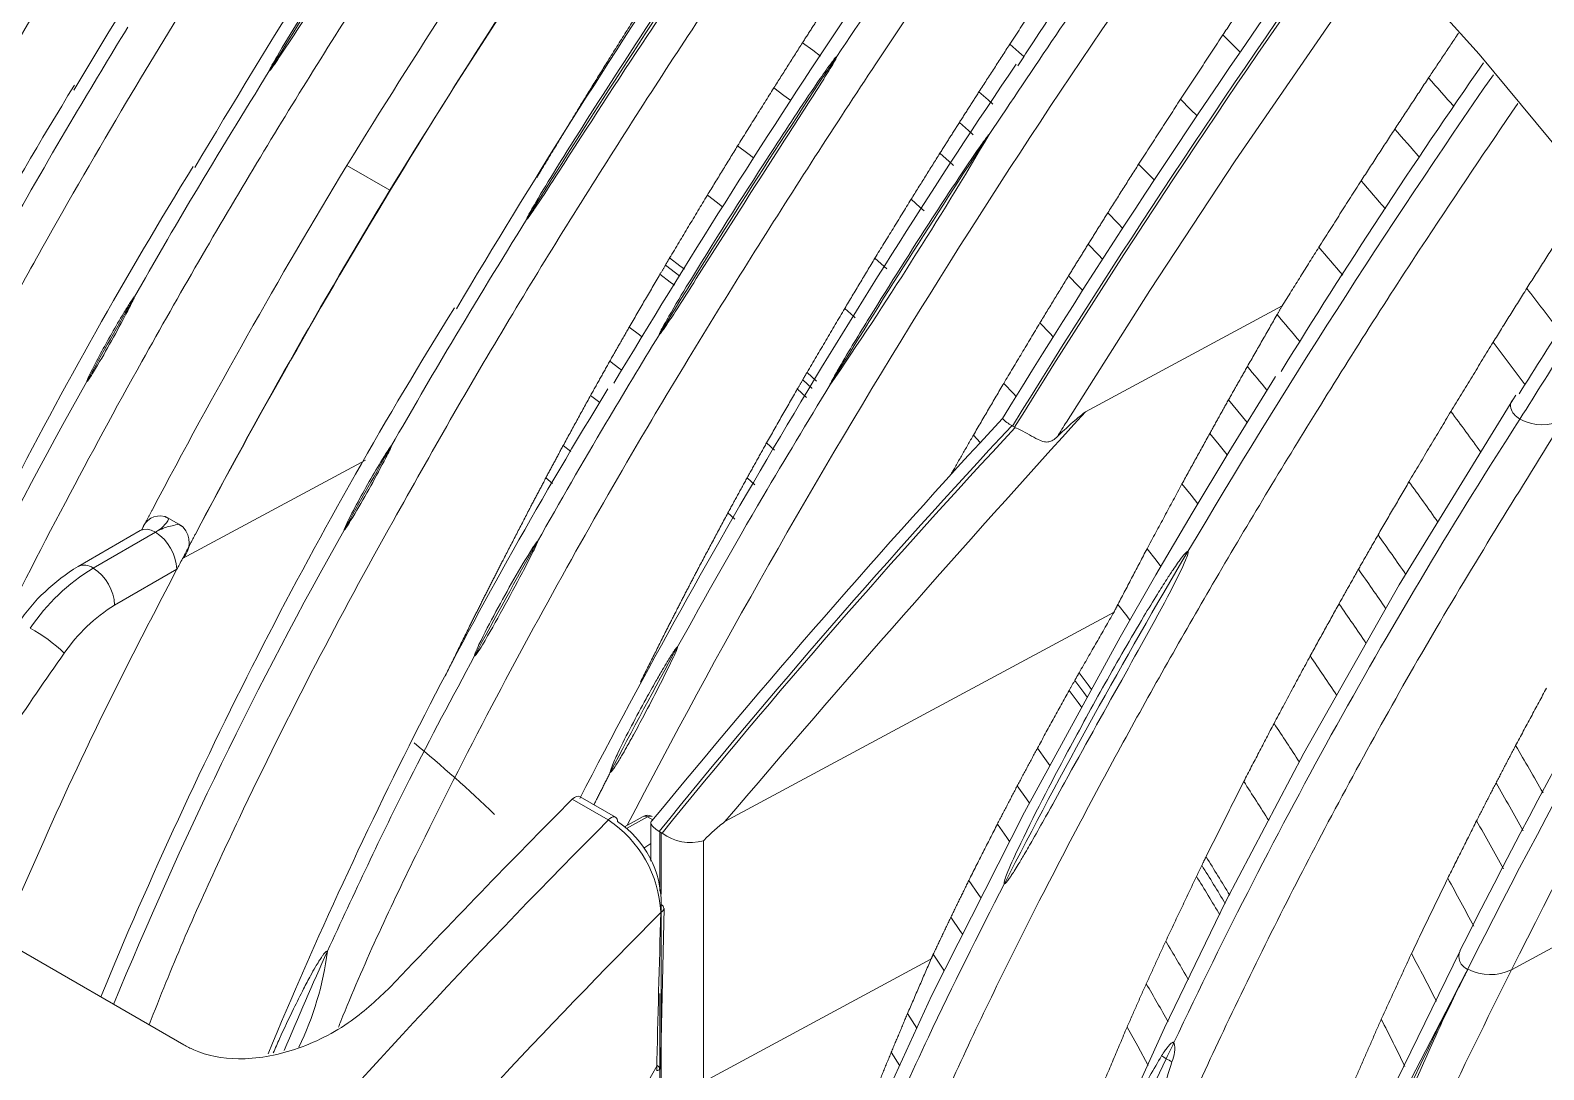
# Model space of a CAD drawing. Extents: x 9.3 to 87, y 1.1 to 68.8.
# Drawn here: x 12.772 to 15.268, y 4.79 to 6.503 of the extents above; entities that cross this region are included whole.
import ezdxf

# ---------------------------------------------------------------- set-up
doc = ezdxf.new("R2010")
doc.units = 0
doc.header["$MEASUREMENT"] = 0
doc.linetypes.add('SLD-Solid', pattern=[0])
doc.layers.add('OBJECT', color=7, linetype='CONTINUOUS')

msp = doc.modelspace()

# ---------------------------------------------------------------- linework, layer by layer
at = {"layer": 'OBJECT', "linetype": 'SLD-Solid', "lineweight": 15}
for p, q in [((13.294, 6.2801), (13.3647, 6.2392)), ((14.8365, 6.0485), (14.512, 5.8738)), ((13.711, 5.8893), (13.696, 5.901)), ((15.2217, 5.9012), (15.2168, 5.8935)), ((14.3953, 5.8484), (14.3917, 5.8505)), ((13.6633, 5.8085), (13.6507, 5.8183)), ((13.9994, 5.8105), (13.9862, 5.8228)), ((14.3387, 5.8235), (14.3274, 5.8357)), ((13.3248, 5.7945), (13.0231, 5.6321)), ((13.6334, 5.756), (13.6221, 5.7649)), ((13.9666, 5.7537), (13.9542, 5.7653)), ((13.0005, 5.698), (13.0171, 5.6885)), ((13.9338, 5.6968), (13.9225, 5.7075)), ((12.9532, 5.6781), (12.8506, 5.6189)), ((12.9782, 5.6756), (12.8756, 5.6164)), ((13.0136, 5.6144), (12.911, 5.5551)), ((14.5592, 5.5439), (13.9174, 5.1984)), ((13.025, 4.8305), (11.8852, 5.4885)), ((13.7251, 5.2012), (13.6658, 5.2354)), ((13.7371, 5.2056), (13.6786, 5.2394)), ((13.7826, 5.2071), (13.7516, 5.1899)), ((13.7899, 5.2062), (13.7553, 5.187)), ((13.7985, 5.2013), (13.7899, 5.2062)), ((13.7955, 5.1963), (13.7955, 5.1334)), ((13.8101, 5.1815), (13.8126, 5.1801)), ((13.8101, 5.1815), (13.8101, 5.084)), ((13.8126, 5.0789), (13.8126, 5.1801)), ((13.7838, 5.1549), (13.7955, 5.1624)), ((13.882, 5.1669), (13.882, 4.7626)), ((13.7955, 5.1372), (13.794, 5.1362)), ((15.548, 5.1337), (15.2149, 4.9544)), ((13.8111, 4.7907), (13.8172, 5.0551)), ((13.8126, 4.7702), (13.8126, 5.0618)), ((14.2573, 4.9715), (13.8915, 4.7746)), ((13.8101, 4.915), (13.8101, 4.7716)), ((14.2342, 4.8578), (14.2186, 4.882)), ((14.2058, 4.7958), (14.1918, 4.8182))]:
    msp.add_line(p, q, dxfattribs=at)
at = {"layer": 'OBJECT', "linetype": 'SLD-Solid', "lineweight": 15, "flags": 128}
for points in [[(15.8808, 5.4111), (15.8002, 5.5569), (15.6853, 5.7497), (15.5633, 5.9376), (15.435, 6.1196), (15.3008, 6.2951), (15.1614, 6.4632), (15.0172, 6.6233), (14.869, 6.7747), (14.7174, 6.9166), (14.563, 7.0486), (14.4065, 7.1699), (14.2486, 7.2802), (14.09, 7.3789)], [(15.0002, 6.6371), (14.9845, 6.615), (14.7589, 6.2876), (14.6182, 6.0737), (14.4808, 5.857), (14.4808, 5.857), (14.4808, 5.857)], [(14.7679, 6.4663), (14.7553, 6.4788), (14.7387, 6.4951)], [(14.0752, 6.4604), (14.0623, 6.4701), (14.0455, 6.4824)], [(14.4105, 6.4598), (14.4024, 6.4669), (14.3874, 6.4799)], [(14.0262, 6.3868), (14.0148, 6.3953), (13.9981, 6.4078)], [(14.3596, 6.3809), (14.3514, 6.3881), (14.3364, 6.4012)], [(14.6963, 6.3618), (14.6855, 6.3725), (14.6689, 6.3891)], [(14.3271, 6.3305), (14.3192, 6.3375), (14.3041, 6.3507)], [(13.9647, 6.2925), (13.9552, 6.2997), (13.9384, 6.3123)], [(14.2946, 6.2801), (14.2871, 6.2868), (14.272, 6.3001)], [(14.626, 6.2555), (14.6165, 6.2653), (14.5998, 6.2821)], [(13.9143, 6.2115), (13.9053, 6.2184), (13.8885, 6.231)], [(14.2461, 6.2051), (14.2396, 6.2109), (14.2246, 6.2243)], [(14.574, 6.1759), (14.5655, 6.1847), (14.5488, 6.2017)], [(14.5408, 6.1251), (14.533, 6.1331), (14.5165, 6.1501)], [(13.8434, 6.0973), (13.8361, 6.103), (13.8193, 6.1157)], [(13.8507, 6.109), (13.8431, 6.1148), (13.8263, 6.1275)], [(14.1845, 6.1096), (14.18, 6.1137), (14.1649, 6.1272)], [(13.8342, 6.0825), (13.8272, 6.0879), (13.8104, 6.1006)], [(14.5075, 6.0743), (14.5008, 6.0813), (14.4844, 6.0982)], [(14.1323, 6.0287), (14.1301, 6.0308), (14.1151, 6.0444)], [(14.4591, 5.9973), (14.4531, 6.0036), (14.437, 6.0205)], [(13.7812, 5.9972), (13.7765, 6.0008), (13.7597, 6.0137)], [(13.7472, 5.9424), (13.7444, 5.9446), (13.7277, 5.9575)], [(14.8253, 5.9321), (14.8237, 5.9296), (14.7486, 5.8076), (14.6879, 5.7067), (14.6282, 5.6052), (14.5691, 5.5024), (14.4113, 5.2139), (14.2587, 4.9125), (14.1741, 4.7276), (14.0943, 4.5368), (14.0217, 4.3476), (13.9583, 4.1677), (13.9319, 4.0867), (13.9098, 4.0127), (13.8899, 3.9402), (13.866, 3.8433), (13.8399, 3.7189), (13.8249, 3.6283)], [(14.0613, 5.9127), (14.0609, 5.9131), (14.0459, 5.9269)], [(14.0685, 5.9245), (14.0679, 5.9251), (14.0529, 5.939)], [(14.3977, 5.8991), (14.3932, 5.9039), (14.3773, 5.9208)], [(14.0522, 5.8975), (14.052, 5.8977), (14.0369, 5.9116)], [(15.2169, 5.8937), (15.0295, 5.5888), (14.872, 5.3113), (14.7437, 5.0671), (14.6425, 4.8588), (14.5638, 4.685), (14.5021, 4.54), (14.4527, 4.4162), (14.4233, 4.3385), (14.3975, 4.2677), (14.375, 4.2035), (14.3552, 4.1451), (14.3296, 4.0667), (14.3014, 3.9751), (14.2697, 3.8587), (14.2375, 3.7173), (14.2177, 3.605)], [(14.7787, 5.8564), (14.7635, 5.8749), (14.748, 5.8936)], [(14.7458, 5.803), (14.7324, 5.8196), (14.7171, 5.8382)], [(14.6975, 5.7225), (14.6864, 5.7364), (14.6713, 5.7551)], [(12.9567, 5.6804), (12.9568, 5.6806), (12.9552, 5.6793), (12.953, 5.6781)], [(12.9782, 5.6756), (12.9713, 5.6788), (12.9647, 5.6803), (12.9586, 5.6801), (12.9532, 5.6781), (12.9532, 5.6781)], [(14.6365, 5.6192), (14.6286, 5.6293), (14.6137, 5.6482)], [(14.5855, 5.5307), (14.5802, 5.5375), (14.5656, 5.5565)], [(14.5223, 5.4165), (14.5166, 5.4241), (14.5017, 5.4439)], [(14.5151, 5.4034), (14.5094, 5.4112), (14.4944, 5.431)], [(14.506, 5.3868), (14.5002, 5.3946), (14.4852, 5.4147)], [(14.4536, 5.2909), (14.448, 5.2986), (14.4328, 5.3194)], [(14.4198, 5.2291), (14.415, 5.2359), (14.3996, 5.2573)], [(13.7251, 5.2012), (13.7277, 5.2035), (13.7303, 5.2053), (13.7329, 5.2062), (13.7353, 5.2063), (13.7371, 5.2056)], [(14.3871, 5.1656), (14.3824, 5.1724), (14.3668, 5.1944)], [(14.34, 5.0723), (14.3357, 5.0786), (14.3198, 5.1016)], [(14.3096, 5.0123), (14.3062, 5.0173), (14.2902, 5.041)], [(14.2793, 4.9524), (14.2773, 4.9554), (14.2611, 4.9798)], [(15.1299, 4.9854), (15.0137, 4.7472), (14.9234, 4.5428), (14.8549, 4.3736), (14.8053, 4.2417), (14.768, 4.1368), (14.7357, 4.0405), (14.7093, 3.9533), (14.6856, 3.867), (14.6562, 3.7439), (14.6325, 3.6247), (14.6281, 3.5959)], [(14.6158, 4.7966), (14.5984, 4.8282), (14.5807, 4.8596)]]:
    msp.add_lwpolyline(points, dxfattribs=at)
at = {"layer": 'OBJECT', "linetype": 'SLD-Solid', "lineweight": 15}
for centre, radius, start, end in [((26.1327, -1.5499), 15.4876, 143.79223, 149.09681), ((25.0109, -0.8244), 13.9159, 143.23352, 149.31676), ((25.4252, -1.064), 13.9046, 143.26433, 149.25709), ((26.9369, -2.0132), 15.4033, 143.79423, 148.9961), ((25.6269, -1.3162), 14.6753, 145.84514, 148.11336), ((20.2747, 2.0401), 8.8297, 146.78079, 157.85269), ((25.201, -0.7512), 12.896, 143.86468, 152.55447), ((25.9034, -1.488), 14.8101, 145.85517, 148.36462), ((23.1698, 0.3035), 11.4609, 145.54168, 152.06668), ((25.9741, -1.5288), 14.8101, 145.85517, 148.36462), ((26.5741, -1.6284), 14.3155, 144.42201, 148.44624), ((26.0511, -1.5612), 14.6753, 145.84514, 148.11336), ((27.5237, -2.2566), 15.4329, 144.6711, 148.31094), ((27.4809, -2.2385), 15.3829, 144.63236, 148.28417), ((24.3587, -0.2952), 12.0282, 145.90701, 152.61925), ((25.9716, -1.4434), 14.26, 146.34405, 148.52788), ((24.0275, 0.2744), 10.7985, 145.12382, 148.35133), ((26.0333, -1.0763), 13.192, 145.32117, 149.37592), ((11.4979, 3.1976), 4.8195, 41.2775, 42.0288), ((19.5597, 2.2942), 7.8773, 148.48173, 157.81298), ((8.1477, 9.9867), 7.2023, 325.60452, 329.49665), ((25.7068, -1.1779), 13.612, 146.52103, 148.58014), ((11.4743, 3.177), 4.753, 40.966, 41.7169), ((20.0259, 1.9834), 8.2003, 148.41522, 157.2593), ((22.6514, 0.615), 10.9386, 148.80875, 152.22085), ((11.4459, 3.152), 4.6928, 40.6434, 41.3871), ((22.7221, 0.5742), 10.9386, 148.80875, 152.22085), ((11.4081, 3.1187), 4.6187, 40.1867, 40.9414), ((11.2239, 2.9712), 5.0771, 36.7257, 37.7204), ((22.4883, 0.6099), 10.9929, 150.25795, 151.09097), ((19.9525, 1.998), 7.6409, 148.01323, 157.60145), ((11.3779, 3.0919), 4.5345, 39.7125, 40.4568), ((11.2029, 2.9551), 5.0057, 36.2999, 37.305), ((11.3665, 3.0811), 4.4574, 39.3889, 40.0395), ((18.9295, 2.4918), 6.9682, 150.49064, 157.64362), ((20.3903, 1.8103), 7.8264, 148.39708, 157.41762), ((34.5095, -12.332), 27.0435, 137.68525, 139.59176), ((11.1792, 2.9367), 4.9112, 35.7681, 36.7415), ((24.9677, -3.9495), 14.439, 137.18938, 140.68127), ((23.6775, -2.8121), 12.7003, 136.99031, 140.98998), ((23.6375, -2.7949), 12.6529, 136.91665, 140.93223), ((14.4199, 5.9057), 0.0619, 223.6258, 241.7796), ((22.8248, 0.9717), 9.0342, 147.22998, 154.68629), ((24.2155, 0.4412), 10.1587, 147.8157, 153.42925), ((15.2655, 5.9316), 0.079, 242.1809, 296.6392), ((22.9126, 0.365), 10.9929, 150.25795, 151.09097), ((24.2021, 0.4218), 10.1303, 147.75865, 153.41681), ((23.7859, 0.68), 9.5777, 147.92193, 153.49409), ((11.1604, 2.922), 4.8106, 35.158, 36.1331), ((12.986, 5.6718), 0.0307, 76.1031, 163.9144), ((12.9574, 5.7186), 0.0477, 295.8674, 334.5135), ((19.3538, 2.2468), 6.9682, 150.49064, 157.64362), ((12.9368, 5.6109), 0.0768, 2.6057, 57.3944), ((12.997, 5.6585), 0.0371, 314.6251, 42.8314), ((11.148, 2.9123), 4.7336, 34.684, 35.6468), ((22.8184, 0.4657), 10.5738, 150.5764, 151.74406), ((23.2424, 0.5515), 9.9612, 149.25556, 152.85535), ((13.0138, 5.3473), 0.3168, 120.9983, 145.7973), ((13.0533, 5.3258), 0.3406, 121.4475, 145.7318), ((12.8611, 5.5976), 0.0237, 52.3469, 116.3596), ((12.8342, 5.5516), 0.0768, 2.6057, 57.3944), ((11.139, 2.9054), 4.6858, 34.3504, 35.3198), ((13.0531, 5.3227), 0.2725, 121.4476, 145.7317), ((11.1345, 2.9017), 4.6326, 33.9988, 34.9795), ((12.617, 5.2494), 0.3097, 47.0593, 59.9971), ((17.5075, 2.1692), 5.7301, 144.75212, 147.97394), ((22.5891, 0.6654), 9.9901, 151.14514, 152.48728), ((11.1245, 2.8939), 4.5573, 33.4579, 34.4446), ((11.1218, 2.8909), 4.4495, 32.727, 33.7111), ((19.3452, 2.5819), 4.4672, 141.5449, 165.3919), ((11.9177, 3.5187), 2.3422, 46.2408, 50.5842), ((11.0508, 2.8482), 4.8501, 29.6287, 30.6911), ((20.3562, 2.1365), 5.429, 144.3306, 164.3837), ((11.1215, 2.8898), 4.356, 32.0296, 33.0365), ((11.057, 2.8518), 4.7838, 29.1691, 30.2551), ((23.5371, -4.5579), 13.8388, 135.15492, 142.37276), ((13.6181, 5.0395), 0.1939, 2.8017, 56.4913), ((13.733, 5.1997), 0.00723, 352.9065, 55.7831), ((13.6494, 5.0634), 0.163, 359.471, 56.1324), ((13.7899, 5.194), 0.015, 60.0027, 119.0149), ((13.7855, 5.2004), 0.00732, 53.1671, 113.2053), ((13.7943, 5.2001), 0.00754, 65.693, 125.6177), ((11.0644, 2.856), 4.7163, 28.6943, 29.7971), ((13.8606, 5.2421), 0.0782, 233.2916, 285.8846), ((11.1281, 2.893), 4.2161, 30.98, 31.988), ((11.1294, 2.8938), 4.228, 31.0931, 32.1011), ((11.13, 2.894), 4.1968, 30.8272, 31.8426), ((11.0816, 2.8657), 4.6086, 27.955, 29.0701), ((23.4226, -4.4858), 13.5381, 135.22796, 142.13587), ((71.0737, 3.4402), 57.2846, 178.39071, 178.65185), ((13.8087, 5.0565), 0.00811, 291.8033, 350.6336), ((13.8091, 5.055), 0.00764, 1.1388, 64.73), ((11.1474, 2.904), 4.0779, 29.9133, 30.954), ((19.3153, 2.2491), 6.6428, 155.68082, 157.21979), ((12.7568, 5.0494), 0.5092, 334.0375, 352.7061), ((11.1105, 2.8818), 4.4638, 26.9138, 28.0543), ((15.1506, 4.9763), 0.0226, 155.4274, 249.5051), ((20.827, 2.0312), 6.3922, 152.78177, 161.09787), ((15.1795, 5.0265), 0.0803, 242.6993, 296.146), ((11.157, 2.9095), 4.0034, 29.2933, 30.3317), ((11.1435, 2.8994), 4.3321, 25.9498, 27.0998), ((23.05, 0.8435), 9.2926, 154.56527, 154.74827), ((14.6122, 4.8234), 0.0472, 333.8233, 13.5539), ((16.8122, 3.0419), 3.4809, 149.7339, 169.5917), ((20.1679, 2.1951), 6.1093, 154.68204, 162.46085), ((14.7316, 4.9579), 0.1732, 237.1237, 240.152), ((14.7903, 5.0594), 0.2905, 240.076, 242.1436)]:
    msp.add_arc(centre, radius, start, end, dxfattribs=at)
for centre, major_axis, start_param, end_param in [((16.8634, -0.5646), (5.5684, 8.3217), 1.262095, 1.306294), ((13.6706, 5.2267), (0.0084, 0.0125), 0.040837, 1.262095)]:
    msp.add_ellipse(centre, major_axis=major_axis, ratio=0.616702, start_param=start_param, end_param=end_param, dxfattribs=at)
for points, knots in [([(12.1764, 5.3204), (12.2019, 5.3864), (12.2596, 5.5355), (12.3613, 5.7601), (12.4765, 5.9875), (12.5885, 6.1989), (12.726, 6.4448), (12.8942, 6.7244), (13.0965, 7.0421), (13.3016, 7.3472), (13.4425, 7.5453), (13.511, 7.6417)], [0, 0, 0, 0, 0.080478, 0.181791, 0.276274, 0.364567, 0.44806, 0.589546, 0.727254, 0.867432, 1, 1, 1, 1]), ([(12.3449, 5.2231), (12.3684, 5.2811), (12.4189, 5.4063), (12.5183, 5.6273), (12.6445, 5.8762), (12.7871, 6.1386), (12.9624, 6.4421), (13.1809, 6.7918), (13.4442, 7.1875), (13.6283, 7.4438), (13.7192, 7.5704)], [0, 0, 0, 0, 0.069792, 0.150666, 0.267679, 0.375936, 0.477828, 0.651228, 0.827697, 1, 1, 1, 1]), ([(13.9396, 7.4674), (13.8733, 7.3762), (13.7343, 7.1851), (13.5325, 6.8918), (13.3335, 6.5888), (13.1404, 6.2798), (12.9731, 5.9906), (12.8264, 5.7204), (12.734, 5.5414), (12.6882, 5.4391), (12.6802, 5.4213)], [0, 0, 0, 0, 0.141516, 0.296778, 0.44475, 0.593217, 0.749785, 0.859323, 0.975496, 1, 1, 1, 1]), ([(14.351, 7.2046), (14.2882, 7.1183), (14.1521, 6.9309), (13.9525, 6.6406), (13.7516, 6.3342), (13.5563, 6.0213), (13.3877, 5.7278), (13.2382, 5.4535), (13.1127, 5.1997), (13.0218, 5.0008), (12.977, 4.8867), (12.9679, 4.8635)], [0, 0, 0, 0, 0.118145, 0.256403, 0.388184, 0.520674, 0.660678, 0.758806, 0.86288, 0.972064, 1, 1, 1, 1]), ([(14.1019, 6.4596), (14.1816, 6.5777), (14.3213, 6.7848), (14.4668, 6.986), (14.5294, 7.0725)], [0, 0, 0, 0, 0.570347, 1, 1, 1, 1]), ([(14.5745, 7.0342), (14.512, 6.9474), (14.3754, 6.7578), (14.1747, 6.4625), (13.9712, 6.1483), (13.7992, 5.8678), (13.6538, 5.6136), (13.5292, 5.3844), (13.4025, 5.1358), (13.3194, 4.9581), (13.2814, 4.8629), (13.2801, 4.8596)], [0, 0, 0, 0, 0.127241, 0.2781, 0.422851, 0.569376, 0.665916, 0.767842, 0.876833, 0.995698, 1, 1, 1, 1]), ([(13.1661, 6.4359), (13.1661, 6.4359), (13.1661, 6.4359), (13.1661, 6.4359), (13.166, 6.436), (13.166, 6.4361), (13.1661, 6.4364), (13.1663, 6.437), (13.1676, 6.44), (13.1718, 6.4476), (13.1871, 6.4743), (13.2486, 6.5745), (13.3406, 6.7175), (13.4291, 6.8534), (13.4728, 6.9119), (13.4815, 6.9236)], [0, 0, 0, 0, 0.000024, 0.000069, 0.000183, 0.00041, 0.000862, 0.001765, 0.00357, 0.018004, 0.046863, 0.162292, 0.623568, 0.924627, 1, 1, 1, 1]), ([(13.4838, 6.9223), (13.4783, 6.9131), (13.4508, 6.8672), (13.3726, 6.751), (13.2783, 6.6068), (13.2057, 6.4931), (13.1771, 6.4504), (13.1717, 6.4427), (13.1689, 6.4389), (13.1674, 6.437), (13.1667, 6.4362), (13.1663, 6.4359), (13.1662, 6.4359), (13.1662, 6.4359), (13.1661, 6.4359), (13.1661, 6.4359), (13.1661, 6.4359), (13.1661, 6.4359)], [0, 0, 0, 0, 0.055666, 0.2781, 0.722897, 0.945279, 0.973076, 0.986975, 0.993925, 0.997401, 0.999141, 0.999577, 0.999796, 0.999868, 0.999956, 0.999996, 1, 1, 1, 1]), ([(14.3532, 6.3308), (14.4263, 6.44), (14.5532, 6.6296), (14.6851, 6.8143), (14.7411, 6.8927)], [0, 0, 0, 0, 0.575682, 1, 1, 1, 1]), ([(14.4007, 6.4442), (14.4092, 6.4574), (14.5127, 6.6183), (14.6239, 6.7725), (14.7259, 6.9139)], [0, 0, 0, 0, 0.082476, 1, 1, 1, 1]), ([(12.5382, 6.2376), (12.5846, 6.3205), (12.666, 6.4658), (12.7525, 6.608), (12.7897, 6.6691)], [0, 0, 0, 0, 0.570137, 1, 1, 1, 1]), ([(13.5904, 6.1909), (13.5904, 6.1909), (13.5904, 6.1909), (13.5903, 6.191), (13.5903, 6.191), (13.5903, 6.191), (13.5903, 6.1912), (13.5904, 6.1916), (13.5908, 6.1926), (13.5918, 6.1948), (13.594, 6.1989), (13.5986, 6.2071), (13.6243, 6.2514), (13.6959, 6.3657), (13.7895, 6.5104), (13.8668, 6.627), (13.8993, 6.6701), (13.9058, 6.6787)], [0, 0, 0, 0, 0.000004, 0.000043, 0.000132, 0.000204, 0.000423, 0.000858, 0.002599, 0.006075, 0.013025, 0.026924, 0.054721, 0.277103, 0.7219, 0.944334, 1, 1, 1, 1]), ([(13.9081, 6.6774), (13.9006, 6.6649), (13.8629, 6.603), (13.7717, 6.4686), (13.6795, 6.3257), (13.6158, 6.2268), (13.5985, 6.2013), (13.5934, 6.1942), (13.5913, 6.1916), (13.5908, 6.1912), (13.5906, 6.191), (13.5905, 6.1909), (13.5904, 6.1909), (13.5904, 6.1909), (13.5904, 6.1909), (13.5904, 6.1909)], [0, 0, 0, 0, 0.075373, 0.376432, 0.837708, 0.953137, 0.981996, 0.99643, 0.998235, 0.999138, 0.99959, 0.999817, 0.999931, 0.999976, 1, 1, 1, 1]), ([(12.7316, 6.1664), (12.7688, 6.2316), (12.8342, 6.3463), (12.9029, 6.459), (12.9326, 6.5077)], [0, 0, 0, 0, 0.567807, 1, 1, 1, 1]), ([(13.8094, 6.0015), (13.8094, 6.0015), (13.8094, 6.0016), (13.8093, 6.0016), (13.8093, 6.0016), (13.8093, 6.0017), (13.8093, 6.0019), (13.8094, 6.0021), (13.8096, 6.0026), (13.8107, 6.0056), (13.8172, 6.0177), (13.8344, 6.0477), (13.8953, 6.1482), (13.977, 6.2766), (14.0551, 6.3953), (14.0893, 6.4442), (14.0984, 6.4561), (14.1009, 6.4589), (14.1016, 6.4595), (14.1018, 6.4596), (14.1019, 6.4596), (14.1019, 6.4596), (14.1019, 6.4596)], [0, 0, 0, 0, 0.000034, 0.000095, 0.000216, 0.000365, 0.000685, 0.001002, 0.001923, 0.003764, 0.01849, 0.077369, 0.195114, 0.665634, 0.916259, 0.978931, 0.994615, 0.998554, 0.999551, 0.999782, 0.999905, 1, 1, 1, 1]), ([(14.1019, 6.4596), (14.1019, 6.4596), (14.102, 6.4596), (14.102, 6.4595), (14.102, 6.4593), (14.1018, 6.4585), (14.1003, 6.4553), (14.0933, 6.443), (14.0632, 6.3949), (13.9866, 6.2768), (13.9054, 6.1483), (13.8411, 6.0478), (13.822, 6.0179), (13.8132, 6.006), (13.8108, 6.0024), (13.8096, 6.0016), (13.8095, 6.0015), (13.8094, 6.0015), (13.8094, 6.0015), (13.8094, 6.0015)], [0, 0, 0, 0, 0.000092, 0.000213, 0.000438, 0.001219, 0.004987, 0.019957, 0.079767, 0.318941, 0.797168, 0.916846, 0.976689, 0.991651, 0.999148, 0.999618, 0.999855, 0.999953, 1, 1, 1, 1]), ([(13.1661, 6.4359), (13.1242, 6.368), (13.0482, 6.245), (12.9759, 6.1196), (12.9435, 6.0634)], [0, 0, 0, 0, 0.551649, 1, 1, 1, 1]), ([(15.225, 6.382), (15.1745, 6.3077), (15.0593, 6.1381), (14.8913, 5.8737), (14.7246, 5.5972), (14.5736, 5.3308), (14.4318, 5.0626), (14.3027, 4.8007), (14.1905, 4.5389), (14.0915, 4.2804), (13.999, 4.0079), (13.9403, 3.7848), (13.9222, 3.6582), (13.9172, 3.6228)], [0, 0, 0, 0, 0.086435, 0.19718, 0.300067, 0.39545, 0.490056, 0.590689, 0.675744, 0.766113, 0.861709, 0.961408, 1, 1, 1, 1]), ([(14.0907, 5.9181), (14.0907, 5.9181), (14.0907, 5.9181), (14.0907, 5.9181), (14.0907, 5.9183), (14.0908, 5.9189), (14.0919, 5.9213), (14.0968, 5.9307), (14.118, 5.9675), (14.1728, 6.0573), (14.242, 6.1666), (14.3041, 6.2611), (14.3335, 6.3047), (14.3465, 6.3227), (14.3504, 6.328), (14.3522, 6.3301), (14.3528, 6.3307), (14.3531, 6.3308), (14.3531, 6.3308), (14.3532, 6.3309), (14.3532, 6.3308), (14.3532, 6.3308), (14.3532, 6.3308)], [0, 0, 0, 0, 0.000076, 0.000176, 0.000361, 0.001009, 0.00413, 0.016532, 0.066082, 0.264225, 0.660486, 0.858604, 0.957666, 0.982432, 0.994818, 0.997915, 0.999468, 0.999733, 0.999823, 0.999913, 0.999966, 1, 1, 1, 1]), ([(13.5904, 6.1909), (13.5485, 6.1231), (13.4725, 6.0001), (13.4002, 5.8747), (13.3678, 5.8185)], [0, 0, 0, 0, 0.551649, 1, 1, 1, 1]), ([(15.3998, 6.1721), (15.3693, 6.1256), (15.3111, 6.0367), (15.2544, 5.9465), (15.2274, 5.9035)], [0, 0, 0, 0, 0.523294, 1, 1, 1, 1]), ([(15.4146, 6.1515), (15.3794, 6.0978), (15.3165, 6.0019), (15.2555, 5.9047), (15.2286, 5.8618)], [0, 0, 0, 0, 0.559712, 1, 1, 1, 1]), ([(12.9435, 6.0634), (12.9435, 6.0634), (12.9436, 6.0634), (12.9436, 6.0633), (12.9436, 6.0631), (12.9434, 6.0624), (12.9423, 6.0597), (12.9373, 6.0493), (12.9156, 6.0084), (12.8923, 5.9659), (12.8709, 5.9312), (12.8674, 5.9262), (12.8663, 5.9248), (12.8657, 5.9243), (12.8655, 5.9241), (12.8653, 5.924), (12.8653, 5.924), (12.8653, 5.9241), (12.8652, 5.9241)], [0, 0, 0, 0, 0.000288, 0.000648, 0.001343, 0.003956, 0.014316, 0.055593, 0.220531, 0.880359, 0.962813, 0.98343, 0.993746, 0.997008, 0.998644, 0.99947, 0.999883, 1, 1, 1, 1]), ([(12.8652, 5.9241), (12.8652, 5.9241), (12.8652, 5.9241), (12.8652, 5.9242), (12.8651, 5.9245), (12.8654, 5.9255), (12.8669, 5.9294), (12.8741, 5.9446), (12.8936, 5.9811), (12.9157, 6.02), (12.934, 6.0498), (12.9396, 6.0586), (12.9422, 6.0621), (12.943, 6.0631), (12.9433, 6.0634), (12.9434, 6.0634), (12.9435, 6.0634), (12.9435, 6.0634), (12.9435, 6.0634), (12.9435, 6.0634)], [0, 0, 0, 0, 0.000427, 0.00097, 0.001998, 0.005783, 0.020783, 0.080529, 0.31925, 0.796519, 0.915813, 0.975468, 0.990387, 0.997864, 0.998651, 0.999444, 0.999765, 0.999918, 1, 1, 1, 1]), ([(13.6084, 5.6602), (13.6456, 5.7254), (13.711, 5.8401), (13.7797, 5.9528), (13.8094, 6.0015)], [0, 0, 0, 0, 0.567807, 1, 1, 1, 1]), ([(13.8393, 5.4865), (13.8857, 5.5694), (13.9671, 5.7147), (14.0536, 5.8569), (14.0907, 5.9181)], [0, 0, 0, 0, 0.570137, 1, 1, 1, 1]), ([(15.2167, 5.8933), (15.2166, 5.8932), (15.2125, 5.8893), (15.2129, 5.8806), (15.2176, 5.8697), (15.225, 5.8644), (15.2286, 5.8618)], [0, 0, 0, 0, 0.011417, 0.406359, 0.714202, 1, 1, 1, 1]), ([(14.4661, 5.8333), (14.4735, 5.8405), (14.4885, 5.855), (14.5042, 5.8675), (14.512, 5.8738)], [0, 0, 0, 0, 0.498857, 1, 1, 1, 1]), ([(15.3009, 5.861), (15.2298, 5.747), (15.0901, 5.5227), (14.9031, 5.1854), (14.7421, 4.8644), (14.6074, 4.5635), (14.4951, 4.2778), (14.3995, 3.995), (14.3353, 3.7667), (14.3161, 3.6365), (14.3106, 3.5996)], [0, 0, 0, 0, 0.158864, 0.312281, 0.455055, 0.584144, 0.705414, 0.824941, 0.95025, 1, 1, 1, 1]), ([(14.3906, 5.8512), (14.3906, 5.8512), (14.3906, 5.8511), (14.3906, 5.8511), (14.3906, 5.8511)], [0, 0, 0, 0, 0.969894, 1, 1, 1, 1]), ([(14.3964, 5.8478), (14.3994, 5.8465), (14.4067, 5.8431), (14.4196, 5.836), (14.4328, 5.8286), (14.4434, 5.8242), (14.4517, 5.8239), (14.4592, 5.8271), (14.4636, 5.8311), (14.4661, 5.8333)], [0, 0, 0, 0, 0.132474, 0.329582, 0.525438, 0.670843, 0.771974, 0.87275, 1, 1, 1, 1]), ([(14.3964, 5.8478), (14.3964, 5.8478), (14.3964, 5.8478), (14.3964, 5.8478), (14.3964, 5.8478)], [0, 0, 0, 0, 0.030106, 1, 1, 1, 1]), ([(14.4808, 5.857), (14.4808, 5.857), (14.4757, 5.8492), (14.4709, 5.8413), (14.4661, 5.8333)], [0, 0, 0, 0, 0.000082, 1, 1, 1, 1]), ([(15.2286, 5.8618), (15.2285, 5.8618), (15.2285, 5.8617), (15.2285, 5.8616), (15.2284, 5.8616)], [0, 0, 0, 0, 0.559885, 1, 1, 1, 1]), ([(15.2286, 5.8618), (15.2286, 5.8618), (15.2286, 5.8618), (15.2286, 5.8618), (15.2287, 5.8618)], [0, 0, 0, 0, 0.559844, 1, 1, 1, 1]), ([(13.2895, 5.6791), (13.2895, 5.6791), (13.2895, 5.6792), (13.2894, 5.6793), (13.2894, 5.6796), (13.2897, 5.6807), (13.2914, 5.6851), (13.2996, 5.7021), (13.3219, 5.7431), (13.3446, 5.7842), (13.3633, 5.8124), (13.3662, 5.8172), (13.3676, 5.8184), (13.3677, 5.8185), (13.3677, 5.8185), (13.3678, 5.8185), (13.3678, 5.8185), (13.3678, 5.8185)], [0, 0, 0, 0, 0.000404, 0.000925, 0.001901, 0.006178, 0.023062, 0.090313, 0.359053, 0.89639, 0.963543, 0.997175, 0.998773, 0.99941, 0.999635, 0.99991, 1, 1, 1, 1]), ([(13.3678, 5.8185), (13.3678, 5.8185), (13.3678, 5.8185), (13.3678, 5.8184), (13.3679, 5.8182), (13.3677, 5.8175), (13.3666, 5.8148), (13.3616, 5.8044), (13.3399, 5.7634), (13.3165, 5.7208), (13.295, 5.6861), (13.2915, 5.6811), (13.2904, 5.6797), (13.2899, 5.6792), (13.2897, 5.6791), (13.2896, 5.6791), (13.2895, 5.6791), (13.2895, 5.6791), (13.2895, 5.6791)], [0, 0, 0, 0, 0.000253, 0.000582, 0.001195, 0.003824, 0.014206, 0.055547, 0.220735, 0.881572, 0.964154, 0.984801, 0.995139, 0.997727, 0.999028, 0.999567, 0.99982, 1, 1, 1, 1]), ([(12.9782, 5.6756), (12.9837, 5.6784), (12.995, 5.6843), (13.0095, 5.687), (13.0171, 5.6885)], [0, 0, 0, 0, 0.47642, 1, 1, 1, 1]), ([(13.5045, 5.4715), (13.5045, 5.4715), (13.5044, 5.4715), (13.5044, 5.4717), (13.5043, 5.4721), (13.5047, 5.4738), (13.507, 5.48), (13.5183, 5.5043), (13.5493, 5.5625), (13.5801, 5.6182), (13.6044, 5.6554), (13.6068, 5.6587), (13.6079, 5.66), (13.6082, 5.6602), (13.6083, 5.6602), (13.6084, 5.6603), (13.6084, 5.6602), (13.6084, 5.6602), (13.6084, 5.6602)], [0, 0, 0, 0, 0.000513, 0.001164, 0.002396, 0.006863, 0.024578, 0.095126, 0.377004, 0.940608, 0.975824, 0.993443, 0.997857, 0.998962, 0.999517, 0.999719, 0.99998, 1, 1, 1, 1]), ([(13.6084, 5.6602), (13.6084, 5.6602), (13.6084, 5.6602), (13.6085, 5.6602), (13.6085, 5.6602), (13.6085, 5.6601), (13.6085, 5.6598), (13.6084, 5.6592), (13.6077, 5.6573), (13.6047, 5.6505), (13.5965, 5.634), (13.5782, 5.5988), (13.5513, 5.5488), (13.5265, 5.5043), (13.5108, 5.4789), (13.5064, 5.473), (13.5051, 5.4717), (13.5047, 5.4715), (13.5046, 5.4714), (13.5045, 5.4715), (13.5045, 5.4715)], [0, 0, 0, 0, 0.000012, 0.000139, 0.000413, 0.0008, 0.002038, 0.004501, 0.009419, 0.029084, 0.107719, 0.26497, 0.579487, 0.894186, 0.972942, 0.992717, 0.997725, 0.998892, 0.999519, 1, 1, 1, 1]), ([(14.3784, 5.0962), (14.3783, 5.0963), (14.3782, 5.0964), (14.3781, 5.0967), (14.378, 5.098), (14.379, 5.1029), (14.3859, 5.1215), (14.4194, 5.194), (14.4741, 5.2985), (14.5442, 5.4265), (14.5937, 5.5127), (14.6283, 5.5696), (14.6444, 5.5951), (14.6555, 5.612), (14.6632, 5.6232), (14.6685, 5.6306), (14.6723, 5.6354), (14.6749, 5.6386), (14.6767, 5.6407), (14.6781, 5.642), (14.6791, 5.6429), (14.6799, 5.6435), (14.6805, 5.6438), (14.6809, 5.6439), (14.6811, 5.6438), (14.6812, 5.6438)], [0, 0, 0, 0, 0.000435, 0.000993, 0.002039, 0.006642, 0.024814, 0.097193, 0.386386, 0.588582, 0.793128, 0.860987, 0.906473, 0.936983, 0.957465, 0.971232, 0.980501, 0.986757, 0.990995, 0.993881, 0.995864, 0.997741, 0.998586, 0.99944, 1, 1, 1, 1]), ([(14.6812, 5.6438), (14.6813, 5.6437), (14.6815, 5.6436), (14.6816, 5.6432), (14.6817, 5.6419), (14.6806, 5.6371), (14.6732, 5.619), (14.6378, 5.549), (14.5693, 5.4277), (14.4985, 5.3003), (14.4499, 5.2126), (14.4278, 5.1731), (14.4126, 5.1468), (14.4023, 5.1294), (14.3951, 5.1178), (14.3902, 5.1102), (14.3868, 5.1051), (14.3843, 5.1018), (14.3826, 5.0996), (14.3814, 5.0982), (14.3805, 5.0973), (14.3798, 5.0967), (14.3793, 5.0963), (14.3788, 5.0961), (14.3786, 5.0961), (14.3785, 5.0962), (14.3784, 5.0962)], [0, 0, 0, 0, 0.000522, 0.001189, 0.002443, 0.006959, 0.024865, 0.096172, 0.38105, 0.68937, 0.791599, 0.860055, 0.905918, 0.936663, 0.957291, 0.971145, 0.980463, 0.986744, 0.99099, 0.993874, 0.995846, 0.99721, 0.99864, 0.999214, 0.999697, 1, 1, 1, 1]), ([(13.0231, 5.6321), (13.0213, 5.6288), (13.0181, 5.6229), (13.015, 5.617), (13.0136, 5.6144)], [0, 0, 0, 0, 0.560019, 1, 1, 1, 1]), ([(13.0136, 5.6144), (12.9621, 5.5153), (12.8702, 5.3383), (12.7902, 5.1577), (12.7551, 5.0783)], [0, 0, 0, 0, 0.560139, 1, 1, 1, 1]), ([(13.2619, 4.9848), (13.3059, 5.0796), (13.3821, 5.2435), (13.4682, 5.4039), (13.5045, 5.4715)], [0, 0, 0, 0, 0.578266, 1, 1, 1, 1]), ([(13.7288, 5.2803), (13.7287, 5.2803), (13.7287, 5.2803), (13.7286, 5.2806), (13.7285, 5.2812), (13.7291, 5.284), (13.7329, 5.2943), (13.7515, 5.3344), (13.7764, 5.3812), (13.8018, 5.4266), (13.8135, 5.4469), (13.8215, 5.4603), (13.827, 5.4693), (13.8308, 5.4752), (13.8333, 5.4792), (13.8351, 5.4818), (13.8364, 5.4835), (13.8372, 5.4846), (13.8378, 5.4854), (13.8382, 5.4858), (13.8386, 5.4861), (13.8388, 5.4864), (13.839, 5.4865), (13.8391, 5.4865), (13.8392, 5.4866), (13.8393, 5.4865), (13.8393, 5.4865)], [0, 0, 0, 0, 0.000658, 0.001513, 0.003102, 0.009913, 0.036809, 0.143917, 0.571944, 0.713076, 0.807599, 0.870901, 0.913299, 0.941705, 0.960746, 0.97352, 0.982099, 0.987873, 0.991769, 0.99441, 0.996212, 0.997455, 0.998733, 0.999253, 0.999696, 1, 1, 1, 1]), ([(13.8393, 5.4865), (13.8393, 5.4865), (13.8393, 5.4865), (13.8394, 5.4864), (13.8394, 5.486), (13.8391, 5.4845), (13.837, 5.4789), (13.8268, 5.4569), (13.8085, 5.4206), (13.7864, 5.378), (13.7686, 5.3449), (13.7563, 5.3229), (13.748, 5.3083), (13.7422, 5.2986), (13.7382, 5.2922), (13.7354, 5.288), (13.7335, 5.2852), (13.7321, 5.2833), (13.7311, 5.2821), (13.7305, 5.2813), (13.73, 5.2808), (13.7296, 5.2805), (13.7292, 5.2803), (13.729, 5.2802), (13.7289, 5.2802), (13.7288, 5.2803), (13.7288, 5.2803)], [0, 0, 0, 0, 0.000356, 0.000824, 0.001692, 0.005417, 0.020123, 0.078685, 0.312698, 0.538974, 0.690535, 0.792087, 0.860163, 0.905823, 0.93647, 0.957062, 0.970917, 0.980259, 0.986579, 0.990876, 0.993818, 0.995856, 0.998017, 0.998883, 0.999604, 1, 1, 1, 1]), ([(15.1045, 3.6062), (15.1068, 3.6151), (15.1114, 3.6328), (15.1186, 3.6595), (15.1261, 3.6865), (15.1338, 3.7137), (15.1418, 3.7411), (15.15, 3.7687), (15.1586, 3.7965), (15.1773, 3.8559), (15.205, 3.9383), (15.2448, 4.0468), (15.2861, 4.1526), (15.3345, 4.2681), (15.3848, 4.3794), (15.4548, 4.5247), (15.5265, 4.6631), (15.6047, 4.8043), (15.6655, 4.9097), (15.7282, 5.0137), (15.7814, 5.0982), (15.8241, 5.1642), (15.8568, 5.2136), (15.8908, 5.264), (15.9141, 5.2975), (15.9259, 5.3146)], [0, 0, 0, 0, 0.015248, 0.030599, 0.046055, 0.061614, 0.077278, 0.093045, 0.108916, 0.124891, 0.194541, 0.249312, 0.309671, 0.374309, 0.445914, 0.499948, 0.624441, 0.686154, 0.748806, 0.812217, 0.874119, 0.904214, 0.935225, 0.967153, 1, 1, 1, 1]), ([(13.7972, 5.1995), (13.7968, 5.1992), (13.7946, 5.1976), (13.7955, 5.1944), (13.7995, 5.1888), (13.8058, 5.1844), (13.8089, 5.1822)], [0, 0, 0, 0, 0.075398, 0.394866, 0.697094, 1, 1, 1, 1]), ([(13.9174, 5.1984), (13.9112, 5.1936), (13.8991, 5.184), (13.8877, 5.1725), (13.882, 5.1669)], [0, 0, 0, 0, 0.507998, 1, 1, 1, 1]), ([(14.0997, 4.4877), (14.1488, 4.6068), (14.2334, 4.8118), (14.3356, 5.0122), (14.3784, 5.0962)], [0, 0, 0, 0, 0.580628, 1, 1, 1, 1]), ([(13.1726, 4.8171), (13.176, 4.825), (13.1867, 4.8496), (13.2035, 4.8848), (13.2207, 4.9194), (13.2328, 4.9422), (13.2412, 4.9574), (13.2472, 4.9673), (13.2514, 4.9739), (13.2544, 4.9782), (13.2565, 4.9809), (13.2581, 4.9827), (13.2594, 4.9839), (13.2604, 4.9847), (13.2612, 4.9849), (13.2616, 4.9849), (13.2618, 4.9848), (13.2619, 4.9848)], [0, 0, 0, 0, 0.133322, 0.417426, 0.608096, 0.736034, 0.821907, 0.879604, 0.918441, 0.944663, 0.962454, 0.974613, 0.98302, 0.991905, 0.995465, 0.99842, 1, 1, 1, 1]), ([(14.721, 3.5958), (14.7237, 3.6141), (14.7388, 3.7201), (14.7906, 3.9187), (14.8795, 4.1865), (14.9804, 4.4487), (15.0911, 4.7056), (15.1739, 4.8719), (15.2149, 4.9544)], [0, 0, 0, 0, 0.041864, 0.241607, 0.434432, 0.62793, 0.815367, 1, 1, 1, 1]), ([(14.7741, 4.1054), (14.7798, 4.1286), (14.8082, 4.2439), (14.8897, 4.4373), (15.0062, 4.6949), (15.096, 4.8651), (15.1411, 4.952), (15.1421, 4.9539), (15.1424, 4.9545), (15.1425, 4.9547), (15.1426, 4.9549), (15.1426, 4.9549)], [0, 0, 0, 0, 0.076842, 0.381817, 0.686432, 0.993015, 0.997771, 0.99896, 0.999554, 0.999851, 1, 1, 1, 1]), ([(15.1426, 4.9549), (15.1426, 4.9549), (15.1425, 4.9547), (15.1423, 4.9544), (15.1421, 4.9539), (15.1413, 4.9523), (15.1393, 4.9485), (15.1352, 4.9403), (15.127, 4.9238), (15.11, 4.8888), (15.0651, 4.7929), (14.9936, 4.6245), (14.9049, 4.3961), (14.8437, 4.2105), (14.7955, 4.1174), (14.7858, 4.0986)], [0, 0, 0, 0, 0.000262, 0.000524, 0.001048, 0.002095, 0.006286, 0.014668, 0.031432, 0.064959, 0.138785, 0.369256, 0.649154, 0.929435, 1, 1, 1, 1]), ([(15.1426, 4.9549), (15.1426, 4.955), (15.1427, 4.955), (15.1427, 4.9551), (15.1427, 4.9551)], [0, 0, 0, 0, 0.559654, 1, 1, 1, 1]), ([(15.1426, 4.9549), (15.1426, 4.9549), (15.1426, 4.9549), (15.1426, 4.9549), (15.1426, 4.9549)], [0, 0, 0, 0, 0.559275, 1, 1, 1, 1]), ([(13.3656, 4.9255), (13.345, 4.9062), (13.299, 4.863), (13.2105, 4.8188), (13.1179, 4.8024), (13.0567, 4.8138), (13.0304, 4.8277), (13.025, 4.8305)], [0, 0, 0, 0, 0.214816, 0.479798, 0.727687, 0.943726, 1, 1, 1, 1]), ([(14.6376, 4.8124), (14.6395, 4.8152), (14.6426, 4.82), (14.6469, 4.8258), (14.65, 4.8295), (14.6525, 4.8321), (14.6545, 4.8338), (14.656, 4.8346), (14.6571, 4.8348), (14.6577, 4.8347), (14.658, 4.8345), (14.6581, 4.8345)], [0, 0, 0, 0, 0.316367, 0.531029, 0.677711, 0.778958, 0.877453, 0.925785, 0.962942, 0.989163, 1, 1, 1, 1]), ([(13.805, 4.7879), (13.8051, 4.788), (13.8062, 4.7881), (13.8082, 4.7886), (13.8098, 4.79), (13.81, 4.7919), (13.8088, 4.7941), (13.8068, 4.7956), (13.8058, 4.7963)], [0, 0, 0, 0, 0.007854, 0.196331, 0.407797, 0.608211, 0.804022, 1, 1, 1, 1]), ([(14.3364, 4.0401), (14.3392, 4.0545), (14.3533, 4.1263), (14.4116, 4.2886), (14.4838, 4.4872), (14.5564, 4.6519), (14.5988, 4.7463), (14.6247, 4.7904), (14.6376, 4.8124)], [0, 0, 0, 0, 0.052399, 0.261026, 0.629245, 0.814209, 0.907243, 1, 1, 1, 1]), ([(14.6546, 4.8026), (14.6494, 4.7856), (14.6234, 4.7009), (14.5498, 4.5325), (14.4743, 4.3514), (14.4225, 4.2025), (14.393, 4.112), (14.3635, 4.0591), (14.3488, 4.0328)], [0, 0, 0, 0, 0.062759, 0.313599, 0.655294, 0.770719, 0.886051, 1, 1, 1, 1])]:
    msp.add_open_spline(points, degree=3, knots=knots, dxfattribs=at)
for points in [[(14.4565, 6.5847), (14.3874, 6.4799)], [(14.7941, 6.5779), (14.7387, 6.4951)], [(13.7861, 6.5501), (13.7263, 6.4552)], [(14.0776, 6.5323), (14.0455, 6.4824)], [(14.7387, 6.4951), (14.6689, 6.3891)], [(15.1273, 6.4979), (15.0779, 6.4243)], [(14.0455, 6.4824), (13.9981, 6.4078)], [(14.3874, 6.4799), (14.3364, 6.4012)], [(13.7263, 6.4552), (13.6764, 6.3745)], [(15.0779, 6.4243), (15.0222, 6.3398)], [(13.9981, 6.4078), (13.9384, 6.3123)], [(14.3364, 6.4012), (14.3041, 6.3507)], [(13.6764, 6.3745), (13.6142, 6.2717)], [(14.6689, 6.3891), (14.5998, 6.2821)], [(14.3041, 6.3507), (14.272, 6.3001)], [(15.0222, 6.3398), (14.9668, 6.2547)], [(13.9384, 6.3123), (13.8885, 6.231)], [(14.272, 6.3001), (14.2246, 6.2243)], [(13.6142, 6.2717), (13.6072, 6.26)], [(14.5998, 6.2821), (14.5488, 6.2017)], [(14.9668, 6.2547), (14.897, 6.1453)], [(13.8885, 6.231), (13.8263, 6.1275)], [(14.2246, 6.2243), (14.1649, 6.1272)], [(14.5488, 6.2017), (14.5165, 6.1501)], [(14.5165, 6.1501), (14.4844, 6.0982)], [(14.897, 6.1453), (14.8365, 6.0485)], [(15.2957, 6.1652), (15.24, 6.0775)], [(13.8193, 6.1157), (13.8104, 6.1006)], [(13.8263, 6.1275), (13.8193, 6.1157)], [(14.1649, 6.1272), (14.1151, 6.0444)], [(13.8104, 6.1006), (13.7597, 6.0137)], [(14.4844, 6.0982), (14.437, 6.0205)], [(15.24, 6.0775), (15.1846, 5.9888)], [(14.1151, 6.0444), (14.0529, 5.939)], [(14.8365, 6.0485), (14.8282, 6.0342)], [(14.437, 6.0205), (14.3773, 5.9208)], [(14.8282, 6.0342), (14.7792, 5.9486)], [(13.7597, 6.0137), (13.7277, 5.9575)], [(15.1846, 5.9888), (15.1148, 5.8746)], [(13.7277, 5.9575), (13.696, 5.901)], [(14.7792, 5.9486), (14.748, 5.8936)], [(14.0459, 5.9269), (14.0369, 5.9116)], [(14.0529, 5.939), (14.0459, 5.9269)], [(14.3773, 5.9208), (14.3274, 5.8357)], [(13.696, 5.901), (13.6507, 5.8183)], [(14.0369, 5.9116), (13.9862, 5.8228)], [(14.748, 5.8936), (14.7171, 5.8382)], [(15.1148, 5.8746), (15.0456, 5.7587)], [(14.3917, 5.8505), (14.3906, 5.8512)], [(14.3964, 5.8478), (14.3953, 5.8484)], [(15.2286, 5.8618), (15.2287, 5.8618)], [(13.6507, 5.8183), (13.6221, 5.7649)], [(13.9862, 5.8228), (13.9542, 5.7653)], [(14.3274, 5.8357), (14.2901, 5.7705)], [(14.7171, 5.8382), (14.6713, 5.7551)], [(13.6221, 5.7649), (13.594, 5.7115)], [(13.9542, 5.7653), (13.9225, 5.7075)], [(14.6713, 5.7551), (14.6137, 5.6482)], [(15.0456, 5.7587), (14.9947, 5.671)], [(12.9734, 5.7131), (12.9561, 5.68)], [(12.9933, 5.7016), (13.0005, 5.698)], [(13.594, 5.7115), (13.5515, 5.6293)], [(13.9225, 5.7075), (13.8772, 5.6227)], [(13.0171, 5.6885), (13.0242, 5.6838)], [(13.0441, 5.6723), (13.0231, 5.6321)], [(14.9947, 5.671), (14.9624, 5.6145)], [(14.6137, 5.6482), (14.5656, 5.5565)], [(13.5515, 5.6293), (13.5246, 5.5766)], [(13.8772, 5.6227), (13.8486, 5.5679)], [(14.9624, 5.6145), (14.9303, 5.5575)], [(13.5246, 5.5766), (13.4977, 5.5232)], [(13.8486, 5.5679), (13.8205, 5.513)], [(14.5592, 5.5439), (14.5017, 5.4439)], [(14.5656, 5.5565), (14.5592, 5.5439)], [(14.9303, 5.5575), (14.8828, 5.4716)], [(13.4977, 5.5232), (13.4563, 5.4386)], [(13.8205, 5.513), (13.7781, 5.4283)], [(14.8828, 5.4716), (14.8231, 5.3604)], [(14.5017, 5.4439), (14.4944, 5.431)], [(14.4944, 5.431), (14.4852, 5.4147)], [(15.2725, 5.4187), (15.2215, 5.3237)], [(14.4852, 5.4147), (14.4328, 5.3194)], [(14.8231, 5.3604), (14.7732, 5.2646)], [(14.4328, 5.3194), (14.3996, 5.2573)], [(15.2215, 5.3237), (15.1892, 5.2621)], [(13.7014, 5.2262), (13.7288, 5.2803)], [(14.3996, 5.2573), (14.3668, 5.1944)], [(14.7732, 5.2646), (14.7111, 5.1407)], [(15.1892, 5.2621), (15.1571, 5.1997)], [(14.3668, 5.1944), (14.3198, 5.1016)], [(15.1571, 5.1997), (15.1096, 5.105)], [(13.8089, 5.1822), (13.8101, 5.1815)], [(13.8126, 5.1801), (13.8138, 5.1794)], [(14.7041, 5.1264), (14.6952, 5.1081)], [(14.7111, 5.1407), (14.7041, 5.1264)], [(14.3198, 5.1016), (14.2902, 5.041)], [(14.6952, 5.1081), (14.6445, 5.0014)], [(15.1096, 5.105), (15.0499, 4.9812)], [(14.2902, 5.041), (14.2611, 4.9798)], [(14.6445, 5.0014), (14.6124, 4.9313)], [(14.2573, 4.9715), (14.2186, 4.882)], [(14.2611, 4.9798), (14.2573, 4.9715)], [(15.0499, 4.9812), (15, 4.8729)], [(14.6124, 4.9313), (14.5807, 4.8596)], [(14.2186, 4.882), (14.1918, 4.8182)], [(15, 4.8729), (14.9378, 4.7305)], [(14.5807, 4.8596), (14.5354, 4.7525)], [(14.1918, 4.8182), (14.1649, 4.7528)]]:
    msp.add_open_spline(points, degree=1, dxfattribs=at)

doc.saveas('drawing.dxf')
